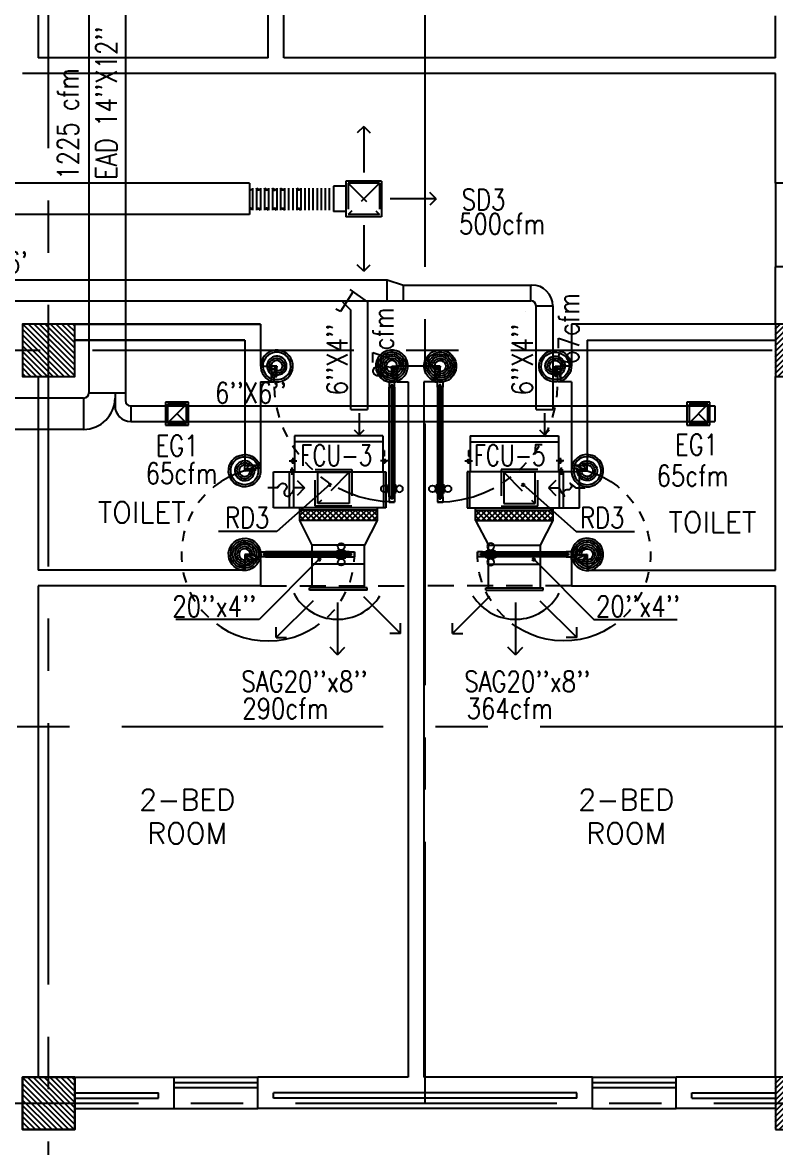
# Model space of a CAD drawing. Extents: x 417866029 to 417866302, y 43498045 to 43498122.
# Drawn here: x 417866087.99 to 417866095.19, y 43498050.95 to 43498061.71 of the extents above; entities that cross this region are included whole.
import ezdxf
from ezdxf.enums import TextEntityAlignment as Align

# ---------------------------------------------------------------- set-up
doc = ezdxf.new("R2010")
doc.units = 0
doc.header["$MEASUREMENT"] = 0
doc.linetypes.add('CENTERX2', pattern=[4, 2.5, -0.5, 0.5, -0.5])
doc.linetypes.add('HIDDEN', pattern=[0.375, 0.25, -0.125])
doc.layers.get('0').update_dxf_attribs({"linetype": 'CONTINUOUS'})
for name, color, linetype in [('AXES', 11, 'CENTERX2'), ('COL', 7, 'CONTINUOUS'), ('DOOR', 9, 'CONTINUOUS'), ('DUCT', 6, 'CONTINUOUS'), ('EXDUCT', 10, 'CONTINUOUS'), ('FCU', 6, 'CONTINUOUS'), ('HAT', 11, 'CONTINUOUS'), ('INSUL', 9, 'CONTINUOUS'), ('M-AC-FLEX', 7, 'CONTINUOUS'), ('M-EGU.', 2, 'CONTINUOUS'), ('M-TEXT', 2, 'CONTINUOUS'), ('PSUPPLY', 3, 'HIDDEN'), ('RM-NAME', 9, 'CONTINUOUS'), ('SCD', 2, 'CONTINUOUS'), ('WALL', 9, 'CONTINUOUS'), ('WIN', 9, 'CONTINUOUS')]:
    doc.layers.add(name, color=color, linetype=linetype)
doc.styles.add('ROMANS', font='ROMANS.shx', dxfattribs={"width": 0.6})

# ---------------------------------------------------------------- blocks, each defined once
blk = doc.blocks.new('DOOR100')
at = {"layer": 'DOOR', "color": 7, "linetype": 'ByBlock'}
for p, q in [((-75, 1250), (-75, 1300)), ((-75, 1300), (-25, 1300)), ((-25, 1300), (-75, 1300)), ((-25, 1250), (-25, 1300)), ((-91, 1205), (-91, 1140)), ((-82, 1205), (-91, 1205)), ((-82, 1128), (-82, 1218)), ((-75, 1218), (-82, 1218)), ((-82, 1205), (-82, 1140)), ((-58, 1250), (-75, 1250)), ((-58, 1250), (-58, 1270)), ((-42, 1270), (-58, 1270)), ((-42, 1250), (-42, 1270)), ((-25, 1250), (-42, 1250)), ((-25, 1218), (-18, 1218)), ((-18, 1128), (-18, 1218)), ((-18, 1205), (-18, 1140)), ((-18, 1205), (-9, 1205)), ((-9, 1205), (-9, 1140)), ((-82, 1140), (-91, 1140)), ((-75, 1128), (-82, 1128)), ((-25, 1128), (-18, 1128)), ((-18, 1140), (-9, 1140)), ((-1200, 0), (-1200, 150)), ((-1200, 150), (-1175, 150)), ((-1200, 150), (-1200, 0)), ((-1150, 0), (-1200, 114)), ((-1175, 150), (-1175, 100)), ((-75, 200), (-58, 200)), ((-75, 150), (-75, 200)), ((-75, 150), (-25, 150)), ((-58, 200), (-58, 180)), ((-58, 180), (-42, 180)), ((-50, 0), (0, 114)), ((-42, 200), (-25, 200)), ((-42, 180), (-42, 200)), ((-25, 200), (-25, 150)), ((0, 150), (-25, 150)), ((-25, 150), (-25, 100)), ((0, 0), (0, 150)), ((0, 150), (0, 0)), ((-1150, 0), (-1200, 40)), ((-1150, 0), (-1200, 0)), ((-1175, 100), (-1150, 100)), ((-1150, 0), (-1163, 100)), ((-1150, 100), (-1150, 0)), ((-50, 100), (-50, 0)), ((-50, 0), (-37, 100)), ((-25, 100), (-50, 100)), ((-50, 0), (0, 40)), ((-50, 0), (0, 0))]:
    blk.add_line(p, q, dxfattribs=at)
at = {"layer": 'DOOR', "linetype": 'ByBlock'}
for p, q in [((-75, 1250), (-75, 200)), ((-58, 200), (-58, 1250)), ((-42, 200), (-42, 1250)), ((-25, 200), (-25, 1250))]:
    blk.add_line(p, q, dxfattribs=at)
at = {"layer": 'DOOR', "color": 7, "linetype": 'ByBlock'}
for centre in [(-124, 1173), (24, 1173)]:
    blk.add_circle(centre, 32.4, dxfattribs=at)
at = {"layer": 'DOOR', "linetype": 'HIDDEN', "ltscale": 0.5}
blk.add_arc((-25, 150), 1150, 90, 180, dxfattribs=at)
at = {"layer": 'DOOR', "color": 7, "linetype": 'ByBlock'}
for centre, radius, start, end in [((-1150, 0), 154, 103.7142, 108.8947), ((-1150, 0), 134, 100.72, 111.8402), ((-50, 0), 134, 68.1598, 79.28), ((-50, 0), 114, 64.0838, 77.3774), ((-50, 0), 154, 71.1053, 76.2858), ((-1150, 0), 94.4, 90, 121.9818), ((-1150, 0), 74.4, 90, 132.2236), ((-1150, 0), 54.4, 90, 156.7926), ((-1150, 0), 34.4, 90, 180), ((-1150, 0), 14.4, 90, 180), ((-50, 0), 94.4, 58.0182, 90), ((-50, 0), 74.4, 47.7764, 90), ((-50, 0), 54.4, 23.2074, 90), ((-50, 0), 34.4, 0, 90), ((-50, 0), 14.4, 0, 90)]:
    blk.add_arc(centre, radius, start, end, dxfattribs=at)
blk = doc.blocks.new('DOOR90')
at = {"layer": 'DOOR', "color": 7, "linetype": 'ByBlock'}
for p, q in [((-150, 0), (0, 0)), ((-150, 0), (-150, -25)), ((0, -50), (-114, 0)), ((0, -50), (-40, 0)), ((0, -50), (0, 0)), ((-1000, -25), (-1050, -25)), ((-1050, -75), (-1050, -25)), ((-1050, -25), (-1050, -75)), ((-1000, -75), (-1050, -75)), ((-1000, -42), (-1020, -42)), ((-1020, -42), (-1020, -58)), ((-1000, -58), (-1020, -58)), ((-1000, -25), (-1000, -42)), ((-1000, -58), (-1000, -75)), ((-878, -18), (-968, -18)), ((-968, -25), (-968, -18)), ((-968, -75), (-968, -82)), ((-878, -82), (-968, -82)), ((-955, -9), (-890, -9)), ((-955, -18), (-955, -9)), ((-955, -18), (-890, -18)), ((-955, -82), (-890, -82)), ((-955, -82), (-955, -91)), ((-955, -91), (-890, -91)), ((-890, -18), (-890, -9)), ((-890, -82), (-890, -91)), ((-878, -25), (-878, -18)), ((-878, -75), (-878, -82)), ((-200, -25), (-150, -25)), ((-200, -42), (-200, -25)), ((-180, -42), (-200, -42)), ((-200, -58), (-180, -58)), ((-200, -75), (-200, -58)), ((-150, -75), (-200, -75)), ((-180, -58), (-180, -42)), ((-150, -25), (-100, -25)), ((-150, -75), (-150, -25)), ((-100, -25), (-100, -50)), ((0, -50), (-100, -37)), ((-100, -50), (0, -50)), ((0, -850), (-114, -900)), ((-100, -875), (-100, -850)), ((0, -850), (-100, -863)), ((-100, -850), (0, -850)), ((0, -850), (-40, -900)), ((0, -850), (0, -900)), ((-150, -875), (-100, -875)), ((-150, -900), (-150, -875)), ((-150, -900), (0, -900)), ((0, -900), (-150, -900))]:
    blk.add_line(p, q, dxfattribs=at)
at = {"layer": 'DOOR', "linetype": 'ByBlock'}
for p, q in [((-200, -25), (-1000, -25)), ((-200, -42), (-1000, -42)), ((-200, -58), (-1000, -58)), ((-1000, -75), (-200, -75))]:
    blk.add_line(p, q, dxfattribs=at)
at = {"layer": 'DOOR', "color": 7, "linetype": 'ByBlock'}
for centre in [(-923, 24), (-923, -124)]:
    blk.add_circle(centre, 32.4, dxfattribs=at)
for centre, radius, start, end in [((0, -50), 154, 161.1053, 166.2858), ((0, -50), 94.4, 148.0182, 180), ((0, -50), 134, 158.1598, 169.28), ((0, -50), 114, 154.0838, 167.3774), ((0, -50), 74.4, 137.7764, 180), ((0, -50), 54.4, 113.2074, 180), ((0, -50), 34.4, 90, 180), ((0, -50), 14.4, 90, 180), ((0, -850), 94.4, 180, 211.9818), ((0, -850), 74.4, 180, 222.2236), ((0, -850), 54.4, 180, 246.7926), ((0, -850), 34.4, 180, 270), ((0, -850), 14.4, 180, 270), ((0, -850), 154, 193.7142, 198.8947), ((0, -850), 134, 190.72, 201.8402)]:
    blk.add_arc(centre, radius, start, end, dxfattribs=at)
at = {"layer": 'DOOR', "linetype": 'HIDDEN', "ltscale": 0.5}
blk.add_arc((-222, -50), 828, 178.2701, 275.003, dxfattribs=at)
blk = doc.blocks.new('RM1')
at = {"layer": 'RM-NAME', "style": 'ROMANS'}
for tag, p in [('ROOMNAME1', (0, 324)), ('ROOMNAME2', (0, 0))]:
    blk.add_attdef(tag, text='', height=200, dxfattribs=at).set_placement(p, align=Align.MIDDLE)
blk = doc.blocks.new('*X37')
at = {"color": 0}
for p, q in [((16890, -2467), (16943, -2414)), ((16890, -2520), (16990, -2420)), ((16990, -2565), (16890, -2465)), ((16890, -2573), (16990, -2473)), ((16990, -2512), (16892, -2414)), ((16990, -2459), (16945, -2414)), ((16990, -2619), (16890, -2519)), ((16890, -2626), (16990, -2526)), ((16990, -2672), (16890, -2572)), ((16890, -2679), (16990, -2579)), ((16990, -2725), (16890, -2625)), ((16890, -2732), (16990, -2632)), ((16990, -2778), (16890, -2678)), ((16890, -2785), (16990, -2685)), ((16990, -2831), (16890, -2731)), ((16890, -2838), (16990, -2738)), ((16990, -2884), (16890, -2784)), ((16890, -2891), (16990, -2791)), ((16990, -2937), (16890, -2837)), ((16890, -2944), (16990, -2844)), ((16990, -2990), (16890, -2890)), ((16890, -2997), (16990, -2897)), ((16990, -3043), (16890, -2943)), ((16890, -3050), (16990, -2950)), ((16990, -3096), (16890, -2996)), ((16890, -3103), (16990, -3003)), ((16990, -3149), (16890, -3049)), ((16944, -3155), (16890, -3102)), ((16892, -3155), (16990, -3056)), ((16945, -3155), (16990, -3109))]:
    blk.add_line(p, q, dxfattribs=at)
blk = doc.blocks.new('WHE06')
at = {"color": 3}
for p, q in [((689, 622), (346, 622)), ((346, 622), (346, 469)), ((689, 469), (689, 622)), ((212, 437), (269, 437)), ((232, 452), (232, 422)), ((232, 452), (252, 452)), ((242, 472), (242, 399)), ((252, 452), (252, 422)), ((305, 448), (373, 448)), ((321, 458), (321, 438)), ((321, 458), (346, 458)), ((321, 438), (346, 438)), ((346, 430), (689, 430)), ((60, -422), (60, 422)), ((811, 371), (689, 371)), ((711, -371), (711, 371)), ((811, -371), (811, 371)), ((142, -437), (142, -422)), ((197, -437), (197, -422)), ((232, -452), (232, -422)), ((242, -472), (242, -399)), ((252, -452), (252, -422)), ((811, -371), (689, -371)), ((142, -437), (197, -437)), ((221, -437), (269, -437)), ((232, -452), (252, -452)), ((346, -430), (689, -430))]:
    blk.add_line(p, q, dxfattribs=at)
at = {"color": 6}
for p, q in [((346, 469), (346, -451)), ((689, 469), (346, 469)), ((689, -451), (689, 469)), ((0, -422), (0, 422)), ((0, 422), (346, 422)), ((0, -422), (346, -422)), ((346, -451), (689, -451))]:
    blk.add_line(p, q, dxfattribs=at)
at = {"color": 11}
blk.add_blockref('*X37', (-16179, 2784), dxfattribs=at)
blk = doc.blocks.new('*X93')
at = {"color": 0}
for p, q in [((253129, 118266), (253613, 118750)), ((253129, 118319), (253560, 118750)), ((253129, 118372), (253507, 118750)), ((253129, 118425), (253454, 118750)), ((253129, 118478), (253401, 118750)), ((253129, 118531), (253348, 118750)), ((253129, 118584), (253294, 118750)), ((253129, 118637), (253241, 118750)), ((253129, 118690), (253188, 118750)), ((253129, 118743), (253135, 118750)), ((253166, 118250), (253629, 118713)), ((253219, 118250), (253629, 118660)), ((253272, 118250), (253629, 118607)), ((253325, 118250), (253629, 118553)), ((253378, 118250), (253629, 118500)), ((253431, 118250), (253629, 118447)), ((253484, 118250), (253629, 118394)), ((253537, 118250), (253629, 118341)), ((253590, 118250), (253629, 118288))]:
    blk.add_line(p, q, dxfattribs=at)
blk = doc.blocks.new('*X92')
at = {"color": 0}
for p, q in [((253129, 125478), (253600, 125950)), ((253129, 125531), (253547, 125950)), ((253129, 125584), (253494, 125950)), ((253129, 125637), (253441, 125950)), ((253129, 125690), (253388, 125950)), ((253129, 125743), (253335, 125950)), ((253129, 125796), (253282, 125950)), ((253129, 125849), (253229, 125950)), ((253129, 125902), (253176, 125950)), ((253153, 125450), (253629, 125925)), ((253206, 125450), (253629, 125872)), ((253259, 125450), (253629, 125819)), ((253312, 125450), (253629, 125766)), ((253365, 125450), (253629, 125713)), ((253418, 125450), (253629, 125660)), ((253471, 125450), (253629, 125607)), ((253524, 125450), (253629, 125554)), ((253577, 125450), (253629, 125501))]:
    blk.add_line(p, q, dxfattribs=at)
blk = doc.blocks.new('*X84')
at = {"color": 0}
for p, q in [((245929, 169932), (246386, 170390)), ((245929, 169985), (246333, 170390)), ((245929, 170038), (246280, 170390)), ((245929, 170091), (246227, 170390)), ((245929, 170144), (246174, 170390)), ((245929, 170197), (246121, 170390)), ((245929, 170250), (246068, 170390)), ((245929, 170303), (246015, 170390)), ((245929, 170357), (245962, 170390)), ((245939, 169890), (246429, 170379)), ((245992, 169890), (246429, 170326)), ((246045, 169890), (246429, 170273)), ((246098, 169890), (246429, 170220)), ((246151, 169890), (246429, 170167)), ((246204, 169890), (246429, 170114)), ((246257, 169890), (246429, 170061)), ((246310, 169890), (246429, 170008)), ((246363, 169890), (246429, 169955)), ((246416, 169890), (246429, 169902))]:
    blk.add_line(p, q, dxfattribs=at)
blk = doc.blocks.new('COL50')
at = {"layer": 'COL'}
blk.add_lwpolyline([(-250, 250), (-250, -250), (250, -250), (250, 250)], close=True, dxfattribs=at)
blk = doc.blocks.new('*X77')
at = {"color": 0}
for p, q in [((245927, 177090), (246427, 177590)), ((245929, 177145), (246374, 177590)), ((245929, 177198), (246321, 177590)), ((245929, 177251), (246267, 177590)), ((245929, 177304), (246214, 177590)), ((245929, 177357), (246161, 177590)), ((245929, 177410), (246108, 177590)), ((245929, 177463), (246055, 177590)), ((245929, 177516), (246002, 177590)), ((245929, 177569), (245949, 177590)), ((245980, 177090), (246429, 177539)), ((246033, 177090), (246429, 177486)), ((246086, 177090), (246429, 177433)), ((246139, 177090), (246429, 177380)), ((246192, 177090), (246429, 177327)), ((246245, 177090), (246429, 177274)), ((246298, 177090), (246429, 177220)), ((246351, 177090), (246429, 177167)), ((246404, 177090), (246429, 177114))]:
    blk.add_line(p, q, dxfattribs=at)

msp = doc.modelspace()

# ---------------------------------------------------------------- linework, layer by layer
at = {"layer": 'AXES'}
for p, q in [((417866088.243, 43498044.506), (417866088.243, 43498121.777)), ((417866091.843, 43498051.371), (417866091.843, 43498110.141)), ((417866103.163, 43498058.571), (417866053.153, 43498058.571)), ((417866095.443, 43498054.971), (417866053.153, 43498054.971)), ((417866034.603, 43498051.371), (417866103.163, 43498051.371))]:
    msp.add_line(p, q, dxfattribs=at)
at = {"layer": 'COL'}
msp.add_lwpolyline([(417866088.493, 43498051.621), (417866088.493, 43498051.121), (417866087.993, 43498051.121), (417866087.993, 43498051.621)], close=True, dxfattribs=at)
at = {"layer": 'DUCT', "linetype": 'ByBlock'}
for p, q in [((417866090.165, 43498060.171), (417866084.969, 43498060.171)), ((417866090.165, 43498060.171), (417866090.165, 43498059.871)), ((417866090.165, 43498059.871), (417866084.969, 43498059.871)), ((417866086.379, 43498059.247), (417866091.48, 43498059.247)), ((417866091.636, 43498059.197), (417866092.864, 43498059.197)), ((417866071.485, 43498059.047), (417866092.854, 43498059.047))]:
    msp.add_line(p, q, dxfattribs=at)
at = {"layer": 'DUCT', "linetype": 'Continuous'}
for p, q in [((417866091.48, 43498059.047), (417866091.48, 43498059.247)), ((417866091.48, 43498059.247), (417866091.636, 43498059.197)), ((417866091.636, 43498059.047), (417866091.636, 43498059.197)), ((417866092.854, 43498059.047), (417866092.854, 43498059.197)), ((417866092.904, 43498058.997), (417866093.064, 43498058.997)), ((417866090.764, 43498056.709), (417866090.645, 43498056.945)), ((417866091.386, 43498056.945), (417866091.264, 43498056.709)), ((417866092.326, 43498056.945), (417866092.448, 43498056.709)), ((417866092.948, 43498056.709), (417866093.067, 43498056.945)), ((417866090.764, 43498056.527), (417866090.764, 43498056.709)), ((417866091.264, 43498056.709), (417866090.764, 43498056.709)), ((417866091.264, 43498056.527), (417866091.264, 43498056.709)), ((417866092.448, 43498056.527), (417866092.448, 43498056.709)), ((417866092.448, 43498056.709), (417866092.948, 43498056.709)), ((417866092.948, 43498056.527), (417866092.948, 43498056.709))]:
    msp.add_line(p, q, dxfattribs=at)
at = {"layer": 'DUCT'}
for p, q in [((417866091.155, 43498059.134), (417866091.035, 43498058.943)), ((417866091.293, 43498059.037), (417866091.125, 43498059.155)), ((417866091.053, 43498059.037), (417866091.133, 43498058.957)), ((417866091.293, 43498059.037), (417866091.293, 43498058.007)), ((417866091.035, 43498058.943), (417866090.989, 43498058.966)), ((417866091.035, 43498058.943), (417866091.035, 43498058.943)), ((417866091.133, 43498058.007), (417866091.133, 43498058.957)), ((417866092.805, 43498058.943), (417866092.805, 43498058.943)), ((417866092.904, 43498058.007), (417866092.904, 43498058.997)), ((417866093.064, 43498058.997), (417866093.064, 43498058.007)), ((417866091.133, 43498058.007), (417866091.293, 43498058.007)), ((417866092.904, 43498058.007), (417866093.064, 43498058.007))]:
    msp.add_line(p, q, dxfattribs=at)
at = {"layer": 'DUCT', "color": 2, "linetype": 'HIDDEN'}
for p, q in [((417866090.269, 43498056.321), (417866091.681, 43498056.321)), ((417866093.244, 43498056.321), (417866091.831, 43498056.321))]:
    msp.add_line(p, q, dxfattribs=at)
at = {"layer": 'DUCT', "linetype": 'Continuous'}
for centre, radius in [((417866092.864, 43498058.997), 0.2), ((417866092.854, 43498058.997), 0.05)]:
    msp.add_arc(centre, radius, 0, 90, dxfattribs=at)
at = {"layer": 'EXDUCT', "linetype": 'ByBlock'}
for p, q in [((417866088.978, 43498069.709), (417866088.978, 43498058.091)), ((417866088.628, 43498063.338), (417866088.628, 43498058.166)), ((417866088.628, 43498058.166), (417866088.978, 43498058.166)), ((417866088.878, 43498058.166), (417866088.878, 43498058.041)), ((417866088.578, 43498058.116), (417866072.832, 43498058.116)), ((417866088.578, 43498058.116), (417866088.578, 43498057.816)), ((417866089.028, 43498058.041), (417866094.613, 43498058.041)), ((417866089.028, 43498058.041), (417866089.028, 43498057.891)), ((417866094.613, 43498058.041), (417866094.613, 43498057.891)), ((417866089.028, 43498057.891), (417866094.613, 43498057.891)), ((417866088.578, 43498057.816), (417866072.832, 43498057.816))]:
    msp.add_line(p, q, dxfattribs=at)
for centre, radius, start, end in [((417866088.578, 43498058.166), 0.05, 270, 0), ((417866088.578, 43498058.116), 0.3, 270, 0), ((417866089.028, 43498058.091), 0.05, 180, 270), ((417866089.028, 43498058.041), 0.15, 180, 270)]:
    msp.add_arc(centre, radius, start, end, dxfattribs=at)
at = {"layer": 'INSUL'}
for p, q in [((417866088.493, 43498051.471), (417866089.293, 43498051.471)), ((417866088.493, 43498051.421), (417866089.293, 43498051.421)), ((417866089.293, 43498051.421), (417866089.293, 43498051.471)), ((417866090.393, 43498051.421), (417866090.393, 43498051.471)), ((417866093.293, 43498051.471), (417866090.393, 43498051.471)), ((417866093.293, 43498051.421), (417866090.393, 43498051.421)), ((417866093.293, 43498051.421), (417866093.293, 43498051.471)), ((417866094.393, 43498051.471), (417866095.193, 43498051.471)), ((417866094.393, 43498051.421), (417866094.393, 43498051.471)), ((417866094.393, 43498051.421), (417866095.193, 43498051.421))]:
    msp.add_line(p, q, dxfattribs=at)
at = {"layer": 'M-AC-FLEX', "color": 11}
for p, q in [((417866090.192, 43498060.123), (417866090.192, 43498059.912)), ((417866090.192, 43498060.123), (417866090.192, 43498059.912)), ((417866090.231, 43498060.123), (417866090.231, 43498059.912)), ((417866090.231, 43498060.123), (417866090.231, 43498059.912)), ((417866090.27, 43498060.123), (417866090.27, 43498059.912)), ((417866090.27, 43498060.123), (417866090.27, 43498059.912)), ((417866090.307, 43498060.123), (417866090.307, 43498059.912)), ((417866090.307, 43498060.123), (417866090.307, 43498059.912)), ((417866090.346, 43498060.123), (417866090.346, 43498059.912)), ((417866090.346, 43498060.123), (417866090.346, 43498059.912)), ((417866090.346, 43498060.123), (417866090.346, 43498059.912)), ((417866090.385, 43498060.123), (417866090.385, 43498059.912)), ((417866090.385, 43498060.123), (417866090.385, 43498059.912)), ((417866090.385, 43498060.123), (417866090.385, 43498059.912)), ((417866090.424, 43498060.123), (417866090.424, 43498059.912)), ((417866090.424, 43498060.123), (417866090.424, 43498059.912)), ((417866090.461, 43498060.123), (417866090.461, 43498059.912)), ((417866090.461, 43498060.123), (417866090.461, 43498059.912)), ((417866090.5, 43498060.123), (417866090.5, 43498059.912)), ((417866090.5, 43498060.123), (417866090.5, 43498059.912)), ((417866090.538, 43498060.123), (417866090.538, 43498059.912)), ((417866090.538, 43498060.123), (417866090.538, 43498059.912)), ((417866090.577, 43498060.123), (417866090.577, 43498059.912)), ((417866090.577, 43498060.123), (417866090.577, 43498059.912)), ((417866090.616, 43498060.123), (417866090.616, 43498059.912)), ((417866090.616, 43498060.123), (417866090.616, 43498059.912)), ((417866090.655, 43498060.123), (417866090.655, 43498059.912)), ((417866090.655, 43498060.123), (417866090.655, 43498059.912)), ((417866090.693, 43498060.123), (417866090.693, 43498059.912)), ((417866090.732, 43498060.123), (417866090.732, 43498059.912)), ((417866090.771, 43498060.123), (417866090.771, 43498059.912)), ((417866090.81, 43498060.123), (417866090.81, 43498059.912)), ((417866090.849, 43498060.123), (417866090.849, 43498059.912)), ((417866090.888, 43498060.123), (417866090.888, 43498059.912)), ((417866090.927, 43498060.123), (417866090.927, 43498059.912))]:
    msp.add_line(p, q, dxfattribs=at)
at = {"layer": 'M-AC-FLEX'}
for points in [[(417866090.165, 43498060.105, 0.536703), (417866090.192, 43498060.123, -1.018005), (417866090.231, 43498060.123)], [(417866090.269, 43498060.123, -1.017916), (417866090.307, 43498060.123)], [(417866090.308, 43498060.123, 1.017916), (417866090.27, 43498060.123)], [(417866090.323, 43498060.104, 0.471589), (417866090.346, 43498060.123, -1.018005), (417866090.385, 43498060.123)], [(417866090.408, 43498060.104, -0.471589), (417866090.385, 43498060.123, 1.018005), (417866090.346, 43498060.123)], [(417866090.423, 43498060.123, -1.017916), (417866090.461, 43498060.123)], [(417866090.462, 43498060.123, 1.017916), (417866090.424, 43498060.123)], [(417866090.577, 43498060.123, -1), (417866090.538, 43498060.123, 1.018005), (417866090.5, 43498060.123)], [(417866090.538, 43498060.123, 1), (417866090.577, 43498060.123, -1.018005), (417866090.616, 43498060.123)], [(417866090.81, 43498060.123, -1), (417866090.771, 43498060.123, 1), (417866090.732, 43498060.123, -1), (417866090.693, 43498060.123, 1.018005), (417866090.655, 43498060.123)], [(417866090.771, 43498060.123, 1), (417866090.81, 43498060.123, -1), (417866090.849, 43498060.123)], [(417866090.849, 43498060.123, 1), (417866090.81, 43498060.123)], [(417866090.888, 43498060.123, -1), (417866090.849, 43498060.123, 1), (417866090.81, 43498060.123)], [(417866090.81, 43498060.123, -1), (417866090.849, 43498060.123)], [(417866090.849, 43498060.123, 1), (417866090.888, 43498060.123, -1), (417866090.927, 43498060.123)], [(417866090.966, 43498060.123, -1), (417866090.927, 43498060.123, 1), (417866090.888, 43498060.123)], [(417866090.888, 43498060.123, -1), (417866090.927, 43498060.123)], [(417866090.927, 43498060.123, 1), (417866090.888, 43498060.123)], [(417866090.927, 43498060.123, 1), (417866090.966, 43498060.123)], [(417866090.165, 43498059.93, -0.536703), (417866090.192, 43498059.912, 1.018005), (417866090.231, 43498059.912)], [(417866090.269, 43498059.911, 1.000002), (417866090.307, 43498059.912)], [(417866090.308, 43498059.911, -1.000002), (417866090.27, 43498059.912)], [(417866090.323, 43498059.931, -0.471589), (417866090.346, 43498059.912, 1.018005), (417866090.385, 43498059.912)], [(417866090.408, 43498059.931, 0.471589), (417866090.385, 43498059.912, -1.018005), (417866090.346, 43498059.912)], [(417866090.423, 43498059.911, 1.000002), (417866090.461, 43498059.912)], [(417866090.462, 43498059.911, -1.000002), (417866090.424, 43498059.912)], [(417866090.577, 43498059.912, 1), (417866090.538, 43498059.912, -1.018005), (417866090.5, 43498059.912)], [(417866090.538, 43498059.912, -1), (417866090.577, 43498059.912, 1.018005), (417866090.616, 43498059.912)], [(417866090.81, 43498059.912, 1), (417866090.771, 43498059.912, -1), (417866090.732, 43498059.912, 1), (417866090.693, 43498059.912, -1.018005), (417866090.655, 43498059.912)], [(417866090.771, 43498059.912, -1), (417866090.81, 43498059.912, 1), (417866090.849, 43498059.912)], [(417866090.888, 43498059.912, 1), (417866090.849, 43498059.912, -1), (417866090.81, 43498059.912)], [(417866090.849, 43498059.912, -1.000001), (417866090.81, 43498059.912)], [(417866090.81, 43498059.912, 1.000001), (417866090.849, 43498059.912)], [(417866090.849, 43498059.912, -1), (417866090.888, 43498059.912, 1), (417866090.927, 43498059.912)], [(417866090.966, 43498059.912, 1), (417866090.927, 43498059.912, -1), (417866090.888, 43498059.912)], [(417866090.888, 43498059.912, 1.000001), (417866090.927, 43498059.912)], [(417866090.927, 43498059.912, -1.000001), (417866090.888, 43498059.912)], [(417866090.927, 43498059.912, -1), (417866090.966, 43498059.912)]]:
    msp.add_lwpolyline(points, format="xyb", dxfattribs=at)
for centre, start, end in [((417866090.25, 43498060.123), 180, 331.5686), ((417866090.25, 43498060.123), 208.4314, 0), ((417866090.327, 43498060.123), 180, 331.5686), ((417866090.327, 43498060.123), 208.4314, 0), ((417866090.404, 43498060.123), 180, 331.5686), ((417866090.404, 43498060.123), 208.4314, 0), ((417866090.481, 43498060.123), 180, 331.5686), ((417866090.481, 43498060.123), 208.4314, 0), ((417866090.635, 43498060.123), 180, 331.5686), ((417866090.635, 43498060.123), 208.4314, 0), ((417866090.25, 43498059.912), 28.4314, 180.0178), ((417866090.25, 43498059.912), 28.4314, 180.0178), ((417866090.25, 43498059.912), 359.9822, 151.5686), ((417866090.25, 43498059.912), 359.9822, 151.5686), ((417866090.327, 43498059.912), 28.4314, 180.0178), ((417866090.327, 43498059.912), 28.4314, 180.0178), ((417866090.327, 43498059.912), 359.9822, 151.5686), ((417866090.327, 43498059.912), 359.9822, 151.5686), ((417866090.404, 43498059.912), 28.4314, 180.0178), ((417866090.404, 43498059.912), 28.4314, 180.0178), ((417866090.404, 43498059.912), 359.9822, 151.5686), ((417866090.404, 43498059.912), 359.9822, 151.5686), ((417866090.481, 43498059.912), 28.4314, 180.0178), ((417866090.481, 43498059.912), 28.4314, 180.0178), ((417866090.481, 43498059.912), 359.9822, 151.5686), ((417866090.481, 43498059.912), 359.9822, 151.5686), ((417866090.635, 43498059.912), 28.4314, 180.0178), ((417866090.635, 43498059.912), 28.4314, 180.0178), ((417866090.635, 43498059.912), 359.9822, 151.5686), ((417866090.635, 43498059.912), 359.9822, 151.5686)]:
    msp.add_arc(centre, 0.0195, start, end, dxfattribs=at)
at = {"layer": 'M-EGU.'}
for p, q in [((417866091.257, 43498060.712), (417866091.195, 43498060.651)), ((417866091.257, 43498060.712), (417866091.257, 43498060.273)), ((417866091.257, 43498060.712), (417866091.318, 43498060.651)), ((417866090.966, 43498060.141), (417866090.966, 43498059.901)), ((417866091.086, 43498060.141), (417866090.966, 43498060.141)), ((417866091.427, 43498060.191), (417866091.086, 43498060.191)), ((417866091.086, 43498060.191), (417866091.086, 43498059.85)), ((417866091.427, 43498060.191), (417866091.427, 43498059.85)), ((417866091.948, 43498060.021), (417866091.509, 43498060.021)), ((417866091.948, 43498060.021), (417866091.887, 43498060.082)), ((417866091.948, 43498060.021), (417866091.887, 43498059.96)), ((417866091.086, 43498059.901), (417866090.966, 43498059.901)), ((417866091.427, 43498059.85), (417866091.086, 43498059.85)), ((417866091.257, 43498059.768), (417866091.257, 43498059.33)), ((417866091.257, 43498059.33), (417866091.195, 43498059.391)), ((417866091.257, 43498059.33), (417866091.318, 43498059.391)), ((417866091.213, 43498057.972), (417866091.213, 43498057.765)), ((417866092.984, 43498057.972), (417866092.984, 43498057.765)), ((417866091.166, 43498057.812), (417866091.213, 43498057.765)), ((417866091.213, 43498057.765), (417866091.26, 43498057.812)), ((417866092.937, 43498057.812), (417866092.984, 43498057.765)), ((417866092.984, 43498057.765), (417866093.031, 43498057.812)), ((417866090.817, 43498057.106), (417866090.817, 43498057.406)), ((417866090.817, 43498057.406), (417866091.117, 43498057.406)), ((417866091.117, 43498057.406), (417866091.117, 43498057.106)), ((417866092.595, 43498057.406), (417866092.595, 43498057.106)), ((417866092.895, 43498057.406), (417866092.595, 43498057.406)), ((417866092.895, 43498057.106), (417866092.895, 43498057.406)), ((417866090.619, 43498057.326), (417866090.689, 43498057.256)), ((417866093.093, 43498057.326), (417866093.023, 43498057.256)), ((417866090.429, 43498057.256), (417866090.34, 43498057.256)), ((417866090.689, 43498057.256), (417866090.588, 43498057.256)), ((417866090.689, 43498057.256), (417866090.619, 43498057.185)), ((417866093.023, 43498057.256), (417866093.093, 43498057.185)), ((417866093.023, 43498057.256), (417866093.124, 43498057.256)), ((417866093.283, 43498057.256), (417866093.372, 43498057.256)), ((417866091.117, 43498057.106), (417866090.817, 43498057.106)), ((417866092.595, 43498057.106), (417866092.895, 43498057.106)), ((417866091.264, 43498056.527), (417866090.764, 43498056.527)), ((417866090.764, 43498056.302), (417866090.764, 43498056.527)), ((417866091.264, 43498056.302), (417866091.264, 43498056.527)), ((417866092.448, 43498056.527), (417866092.948, 43498056.527)), ((417866092.448, 43498056.302), (417866092.448, 43498056.527)), ((417866092.948, 43498056.302), (417866092.948, 43498056.527)), ((417866090.739, 43498056.277), (417866090.739, 43498056.302)), ((417866091.289, 43498056.302), (417866090.739, 43498056.302)), ((417866091.289, 43498056.277), (417866090.739, 43498056.277)), ((417866091.253, 43498056.218), (417866091.607, 43498055.864)), ((417866091.289, 43498056.277), (417866091.289, 43498056.302)), ((417866092.459, 43498056.218), (417866092.105, 43498055.864)), ((417866092.423, 43498056.277), (417866092.423, 43498056.302)), ((417866092.423, 43498056.302), (417866092.973, 43498056.302)), ((417866092.423, 43498056.277), (417866092.973, 43498056.277)), ((417866092.973, 43498056.277), (417866092.973, 43498056.302)), ((417866090.773, 43498056.178), (417866090.419, 43498055.825)), ((417866091.006, 43498056.161), (417866091.006, 43498055.661)), ((417866092.706, 43498056.161), (417866092.706, 43498055.661)), ((417866092.939, 43498056.178), (417866093.293, 43498055.825)), ((417866090.419, 43498055.825), (417866090.419, 43498055.925)), ((417866091.607, 43498055.864), (417866091.607, 43498055.964)), ((417866092.105, 43498055.864), (417866092.105, 43498055.964)), ((417866093.293, 43498055.825), (417866093.293, 43498055.925)), ((417866090.419, 43498055.825), (417866090.519, 43498055.825)), ((417866091.607, 43498055.864), (417866091.507, 43498055.864)), ((417866092.105, 43498055.864), (417866092.205, 43498055.864)), ((417866093.293, 43498055.825), (417866093.193, 43498055.825)), ((417866091.006, 43498055.661), (417866090.936, 43498055.732)), ((417866091.006, 43498055.661), (417866091.077, 43498055.732)), ((417866092.706, 43498055.661), (417866092.635, 43498055.732)), ((417866092.706, 43498055.661), (417866092.776, 43498055.732))]:
    msp.add_line(p, q, dxfattribs=at)
at = {"layer": 'M-EGU.', "linetype": 'HIDDEN'}
for p, q in [((417866091.407, 43498060.171), (417866091.106, 43498059.87)), ((417866091.106, 43498060.171), (417866091.407, 43498059.87)), ((417866091.407, 43498060.171), (417866091.106, 43498060.171)), ((417866091.106, 43498060.171), (417866091.106, 43498059.87)), ((417866091.407, 43498060.171), (417866091.407, 43498059.87)), ((417866091.407, 43498059.87), (417866091.106, 43498059.87)), ((417866090.792, 43498057.081), (417866090.792, 43498057.431)), ((417866090.792, 43498057.431), (417866091.142, 43498057.431)), ((417866091.117, 43498057.406), (417866090.817, 43498057.106)), ((417866091.142, 43498057.431), (417866091.142, 43498057.081)), ((417866092.57, 43498057.431), (417866092.57, 43498057.081)), ((417866092.92, 43498057.431), (417866092.57, 43498057.431)), ((417866092.595, 43498057.406), (417866092.895, 43498057.106)), ((417866092.92, 43498057.081), (417866092.92, 43498057.431)), ((417866091.142, 43498057.081), (417866090.792, 43498057.081)), ((417866092.57, 43498057.081), (417866092.92, 43498057.081))]:
    msp.add_line(p, q, dxfattribs=at)
at = {"layer": 'M-EGU.'}
for points in [[(417866090.429, 43498057.256, -0.1324), (417866090.451, 43498057.288, -0.15664), (417866090.482, 43498057.301, -0.736612), (417866090.507, 43498057.238, 0.774232), (417866090.535, 43498057.177, 0.203349), (417866090.577, 43498057.204, 0.193808), (417866090.588, 43498057.256)], [(417866093.283, 43498057.256, -0.1324), (417866093.261, 43498057.288, -0.15664), (417866093.23, 43498057.301, -0.736612), (417866093.205, 43498057.238, 0.774232), (417866093.177, 43498057.177, 0.203349), (417866093.135, 43498057.204, 0.193808), (417866093.124, 43498057.256)]]:
    msp.add_lwpolyline(points, format="xyb", dxfattribs=at)
for centre, major_axis, start_param, end_param in [((417866091.006, 43498056.477), (-0.001, 0.477), 2.066161, 4.153666), ((417866092.706, 43498056.477), (0.001, 0.477), 2.12952, 4.217024)]:
    msp.add_ellipse(centre, major_axis=major_axis, ratio=0.999985, start_param=start_param, end_param=end_param, dxfattribs=at)
at = {"layer": 'PSUPPLY', "color": 4, "linetype": 'Continuous'}
for p, q in [((417866090.932, 43498057.29), (417866090.426, 43498056.839)), ((417866092.78, 43498057.29), (417866093.286, 43498056.839)), ((417866090.426, 43498056.839), (417866089.868, 43498056.839)), ((417866093.286, 43498056.839), (417866093.844, 43498056.839)), ((417866090.833, 43498056.577), (417866090.255, 43498055.999)), ((417866092.879, 43498056.577), (417866093.458, 43498055.999)), ((417866090.255, 43498055.999), (417866089.459, 43498055.999)), ((417866093.458, 43498055.999), (417866094.253, 43498055.999))]:
    msp.add_line(p, q, dxfattribs=at)
at = {"layer": 'PSUPPLY', "linetype": 'Continuous'}
for centre, major_axis, start_param, end_param in [((417866090.932, 43498057.286), (0.00884, 0.00884), 5.497785, 8.639378), ((417866092.78, 43498057.286), (-0.00884, 0.00884), 3.926992, 7.068585), ((417866090.932, 43498057.286), (-0.00884, 0.00884), 0.7854, 3.926992), ((417866092.78, 43498057.286), (0.00884, 0.00884), 2.356193, 5.497785), ((417866090.831, 43498056.572), (-0.00884, 0.00884), 3.926992, 7.068585), ((417866090.831, 43498056.572), (0.00884, 0.00884), 2.356193, 5.497785), ((417866092.881, 43498056.572), (0.00884, 0.00884), 5.497785, 8.639378), ((417866092.881, 43498056.572), (-0.00884, 0.00884), 0.7854, 3.926992)]:
    msp.add_ellipse(centre, major_axis=major_axis, ratio=0.999997, start_param=start_param, end_param=end_param, dxfattribs=at)
at = {"layer": 'SCD', "linetype": 'HIDDEN'}
for p, q in [((417866089.581, 43498058.076), (417866089.361, 43498058.076)), ((417866089.361, 43498058.076), (417866089.361, 43498057.856)), ((417866089.381, 43498057.876), (417866089.561, 43498058.056)), ((417866089.581, 43498057.856), (417866089.581, 43498058.076)), ((417866094.567, 43498058.076), (417866094.347, 43498058.076)), ((417866094.347, 43498058.076), (417866094.347, 43498057.856)), ((417866094.367, 43498057.876), (417866094.547, 43498058.056)), ((417866094.567, 43498057.856), (417866094.567, 43498058.076)), ((417866089.361, 43498057.856), (417866089.581, 43498057.856)), ((417866094.347, 43498057.856), (417866094.567, 43498057.856))]:
    msp.add_line(p, q, dxfattribs=at)
at = {"layer": 'SCD'}
for p, q in [((417866089.561, 43498058.056), (417866089.381, 43498058.056)), ((417866089.381, 43498058.056), (417866089.381, 43498057.876)), ((417866089.561, 43498057.876), (417866089.561, 43498058.056)), ((417866094.547, 43498058.056), (417866094.367, 43498058.056)), ((417866094.367, 43498058.056), (417866094.367, 43498057.876)), ((417866094.547, 43498057.876), (417866094.547, 43498058.056)), ((417866089.381, 43498057.876), (417866089.561, 43498057.876)), ((417866094.367, 43498057.876), (417866094.547, 43498057.876))]:
    msp.add_line(p, q, dxfattribs=at)
at = {"layer": 'SCD', "linetype": 'ByBlock'}
for p, q in [((417866089.471, 43498057.966), (417866089.561, 43498057.876)), ((417866094.457, 43498057.966), (417866094.547, 43498057.876))]:
    msp.add_line(p, q, dxfattribs=at)
at = {"layer": 'WALL', "linetype": 'ByBlock'}
for p, q in [((417866090.493, 43498061.371), (417866090.493, 43498063.321)), ((417866090.343, 43498061.371), (417866090.343, 43498063.171)), ((417866088.493, 43498058.821), (417866090.268, 43498058.821)), ((417866088.493, 43498058.821), (417866090.268, 43498058.821)), ((417866090.268, 43498058.821), (417866088.493, 43498058.821)), ((417866095.193, 43498058.821), (417866093.243, 43498058.821)), ((417866088.493, 43498058.671), (417866090.118, 43498058.671)), ((417866088.493, 43498058.671), (417866090.118, 43498058.671)), ((417866090.118, 43498058.671), (417866088.493, 43498058.671)), ((417866090.118, 43498058.671), (417866088.493, 43498058.671)), ((417866093.393, 43498058.671), (417866095.193, 43498058.671)), ((417866093.393, 43498058.671), (417866095.193, 43498058.671)), ((417866090.268, 43498058.421), (417866090.375, 43498058.421)), ((417866091.937, 43498058.421), (417866091.575, 43498058.421)), ((417866093.243, 43498058.421), (417866093.137, 43498058.421)), ((417866090.268, 43498058.271), (417866090.375, 43498058.271)), ((417866091.575, 43498058.271), (417866091.681, 43498058.271)), ((417866091.937, 43498058.271), (417866091.831, 43498058.271)), ((417866093.243, 43498058.271), (417866093.137, 43498058.271))]:
    msp.add_line(p, q, dxfattribs=at)
at = {"layer": 'WALL'}
for p, q in [((417866088.143, 43498062.121), (417866088.143, 43498061.371)), ((417866095.193, 43498061.371), (417866095.193, 43498061.771)), ((417866090.343, 43498061.371), (417866088.143, 43498061.371)), ((417866095.193, 43498061.371), (417866090.493, 43498061.371)), ((417866095.193, 43498061.221), (417866087.993, 43498061.221)), ((417866095.193, 43498060.171), (417866095.193, 43498061.221)), ((417866095.493, 43498060.171), (417866095.193, 43498060.171)), ((417866095.493, 43498059.371), (417866095.193, 43498059.371)), ((417866095.193, 43498058.821), (417866095.193, 43498059.371)), ((417866090.268, 43498058.821), (417866090.268, 43498058.421)), ((417866093.243, 43498058.821), (417866093.243, 43498058.421)), ((417866090.118, 43498058.671), (417866090.118, 43498057.471)), ((417866093.393, 43498058.671), (417866093.393, 43498057.471)), ((417866088.143, 43498058.321), (417866088.143, 43498056.471)), ((417866090.268, 43498058.271), (417866090.268, 43498057.471)), ((417866091.681, 43498058.271), (417866091.681, 43498051.621)), ((417866091.831, 43498058.271), (417866091.831, 43498051.621)), ((417866093.243, 43498058.271), (417866093.243, 43498057.471)), ((417866095.193, 43498056.471), (417866095.193, 43498058.321)), ((417866090.268, 43498057.471), (417866090.118, 43498057.471)), ((417866093.243, 43498057.471), (417866093.393, 43498057.471)), ((417866090.268, 43498056.571), (417866090.118, 43498056.571)), ((417866090.118, 43498056.571), (417866090.118, 43498056.471)), ((417866090.268, 43498056.571), (417866090.268, 43498056.321)), ((417866093.243, 43498056.571), (417866093.393, 43498056.571)), ((417866093.243, 43498056.571), (417866093.243, 43498056.321)), ((417866093.393, 43498056.571), (417866093.393, 43498056.471)), ((417866090.118, 43498056.471), (417866088.143, 43498056.471)), ((417866093.393, 43498056.471), (417866095.193, 43498056.471)), ((417866090.268, 43498056.321), (417866088.143, 43498056.321)), ((417866088.143, 43498056.321), (417866088.143, 43498051.621)), ((417866093.243, 43498056.321), (417866095.193, 43498056.321)), ((417866095.193, 43498051.621), (417866095.193, 43498056.321)), ((417866088.493, 43498051.621), (417866089.443, 43498051.621)), ((417866089.443, 43498051.321), (417866089.443, 43498051.621)), ((417866090.243, 43498051.321), (417866090.243, 43498051.621)), ((417866091.681, 43498051.621), (417866090.243, 43498051.621)), ((417866093.443, 43498051.621), (417866091.831, 43498051.621)), ((417866093.443, 43498051.321), (417866093.443, 43498051.621)), ((417866095.193, 43498051.621), (417866094.243, 43498051.621)), ((417866094.243, 43498051.321), (417866094.243, 43498051.621)), ((417866088.493, 43498051.321), (417866089.443, 43498051.321)), ((417866093.443, 43498051.321), (417866090.243, 43498051.321)), ((417866095.193, 43498051.321), (417866094.243, 43498051.321))]:
    msp.add_line(p, q, dxfattribs=at)
at = {"layer": 'WALL', "color": 2, "linetype": 'ByBlock'}
for p, q in [((417866090.375, 43498058.421), (417866090.375, 43498058.271)), ((417866091.575, 43498058.421), (417866091.575, 43498058.271)), ((417866091.937, 43498058.421), (417866091.937, 43498058.271)), ((417866093.137, 43498058.421), (417866093.137, 43498058.271))]:
    msp.add_line(p, q, dxfattribs=at)
at = {"layer": 'WALL', "linetype": 'ByBlock', "ltscale": 0.3}
for points in [[(417866087.993, 43498058.321), (417866088.493, 43498058.321), (417866088.493, 43498058.821), (417866087.993, 43498058.821)], [(417866095.193, 43498058.321), (417866095.693, 43498058.321), (417866095.693, 43498058.821), (417866095.193, 43498058.821)], [(417866087.993, 43498051.121), (417866088.493, 43498051.121), (417866088.493, 43498051.621), (417866087.993, 43498051.621)], [(417866095.193, 43498051.121), (417866095.693, 43498051.121), (417866095.693, 43498051.621), (417866095.193, 43498051.621)]]:
    msp.add_lwpolyline(points, close=True, dxfattribs=at)
at = {"layer": 'WIN'}
for p, q in [((417866095.193, 43498060.171), (417866095.193, 43498059.371)), ((417866089.443, 43498051.621), (417866090.243, 43498051.621)), ((417866093.443, 43498051.621), (417866094.243, 43498051.621)), ((417866089.443, 43498051.571), (417866090.243, 43498051.571)), ((417866089.443, 43498051.521), (417866090.243, 43498051.521)), ((417866093.443, 43498051.571), (417866094.243, 43498051.571)), ((417866093.443, 43498051.521), (417866094.243, 43498051.521)), ((417866089.443, 43498051.321), (417866090.243, 43498051.321)), ((417866093.443, 43498051.321), (417866094.243, 43498051.321))]:
    msp.add_line(p, q, dxfattribs=at)

# ---------------------------------------------------------------- block references
at = {"layer": 'COL', "xscale": 0.0009999871253967285, "yscale": 0.001000002026557922, "zscale": 0.001, "rotation": 180}
msp.add_blockref('COL50', (417866088.243, 43498058.571), dxfattribs=at)
at = {"layer": 'DOOR', "color": 0, "linetype": 'ByBlock', "yscale": 0.001000002026557922, "zscale": 0.001, "rotation": 180}
for name, p, xscale in [('DOOR100', (417866091.575, 43498058.421), -0.0009999871253967285), ('DOOR100', (417866091.937, 43498058.421), 0.0009999871253967285), ('DOOR90', (417866090.118, 43498056.571), 0.0009999871253967285), ('DOOR90', (417866093.393, 43498056.571), -0.0009999871253967285)]:
    msp.add_blockref(name, p, dxfattribs=dict(at, xscale=xscale))
at = {"layer": 'FCU', "linetype": 'ByBlock', "extrusion": (0, 0, -1), "xscale": 0.001000002026557922, "yscale": 0.0009999871253967285, "zscale": -0.001, "rotation": 270}
msp.add_blockref('WHE06', (-417866091.016, 43498057.756), dxfattribs=at)
at = {"layer": 'FCU', "linetype": 'ByBlock', "xscale": 0.001000002026557922, "yscale": 0.0009999871253967285, "zscale": 0.001, "rotation": 270}
msp.add_blockref('WHE06', (417866092.696, 43498057.756), dxfattribs=at)
at = {"layer": 'HAT', "xscale": -0.0009999871253967285, "yscale": 0.001000002026557922, "zscale": 0.001, "rotation": 180}
for name in ['*X84', '*X77']:
    msp.add_blockref(name, (417865842.065, 43498228.71), dxfattribs=at)
at = {"layer": 'HAT', "xscale": 0.0009999871253967285, "yscale": 0.001000002026557922, "zscale": 0.001}
for name in ['*X92', '*X93']:
    msp.add_blockref(name, (417865842.065, 43497932.871), dxfattribs=at)
at = {"layer": 'RM-NAME'}
ref = msp.add_blockref('RM1', (417866089.134, 43498057.023), dxfattribs=dict(at, xscale=-0.0009999871253967285, yscale=0.001000002026557922, zscale=0.001))
ref.add_attrib('ROOMNAME2', 'TOILET', dxfattribs={"height": 0.2, "style": 'ROMANS'}).set_placement((417866089.134, 43498057.023), align=Align.MIDDLE)
ref = msp.add_blockref('RM1', (417866094.59, 43498056.929), dxfattribs=dict(at, xscale=-0.0009999871253967285, yscale=0.001000002026557922, zscale=0.001))
ref.add_attrib('ROOMNAME2', 'TOILET', dxfattribs={"height": 0.2, "style": 'ROMANS'}).set_placement((417866094.59, 43498056.929), align=Align.MIDDLE)
ref = msp.add_blockref('RM1', (417866089.568, 43498053.952), dxfattribs=dict(at, xscale=0.0009999871253967285, yscale=0.001000002026557922, zscale=0.001))
ref.add_attrib('ROOMNAME2', 'ROOM', dxfattribs={"height": 0.2, "style": 'ROMANS'}).set_placement((417866089.568, 43498053.952), align=Align.MIDDLE)
ref.add_attrib('ROOMNAME1', '2-BED', dxfattribs={"height": 0.2, "style": 'ROMANS'}).set_placement((417866089.568, 43498054.275), align=Align.MIDDLE)
ref = msp.add_blockref('RM1', (417866093.766, 43498053.952), dxfattribs=dict(at, xscale=0.0009999871253967285, yscale=0.001000002026557922, zscale=0.001))
ref.add_attrib('ROOMNAME2', 'ROOM', dxfattribs={"height": 0.2, "style": 'ROMANS'}).set_placement((417866093.766, 43498053.952), align=Align.MIDDLE)
ref.add_attrib('ROOMNAME1', '2-BED', dxfattribs={"height": 0.2, "style": 'ROMANS'}).set_placement((417866093.766, 43498054.275), align=Align.MIDDLE)

# ---------------------------------------------------------------- texts
at = {"layer": 'M-TEXT', "style": 'ROMANS', "width": 0.8}
for s, p in [("EAD 14''X12''", (417866088.894, 43498060.204)), ('1225 cfm', (417866088.529, 43498060.204))]:
    msp.add_text(s, height=0.2, rotation=90, dxfattribs=at).set_placement(p)
at = {"layer": 'M-TEXT', "style": 'ROMANS'}
for s, width, p in [('SD3', 0.8, (417866092.193, 43498059.914)), ('500cfm', 0.8, (417866092.168, 43498059.682)), ("FAD 8''x6'", 0.8, (417866086.947, 43498059.314)), ("6''X6''", 0.8, (417866089.834, 43498058.066)), ('EG1', 0.8, (417866089.265, 43498057.561)), ('EG1', 0.8, (417866094.233, 43498057.571)), ('FCU-3', 0.75, (417866090.649, 43498057.467)), ('FCU-5', 0.75, (417866092.308, 43498057.467)), ('65cfm', 0.8, (417866089.171, 43498057.297)), ('65cfm', 0.8, (417866094.056, 43498057.273)), ('RD3', 0.8, (417866089.929, 43498056.872)), ('RD3', 0.8, (417866093.324, 43498056.872)), ("20''x4''", 0.8, (417866089.426, 43498056.023)), ("20''x4''", 0.8, (417866093.478, 43498056.023)), ("SAG20''x8''", 0.8, (417866090.086, 43498055.305)), ("SAG20''x8''", 0.8, (417866092.217, 43498055.305)), ('290cfm', 0.8, (417866090.095, 43498055.047)), ('364cfm', 0.8, (417866092.24, 43498055.047))]:
    msp.add_text(s, height=0.2, dxfattribs=dict(at, width=width)).set_placement(p)
at = {"layer": 'M-TEXT', "linetype": 'ByBlock', "style": 'ROMANS', "width": 0.8}
for s, p in [('67cfm', (417866093.317, 43498058.436)), ('67cfm', (417866091.542, 43498058.298)), ("6''X4''", (417866091.102, 43498058.142)), ("6''X4''", (417866092.872, 43498058.142))]:
    msp.add_text(s, height=0.2, rotation=90, dxfattribs=at).set_placement(p)

doc.saveas('drawing.dxf')
